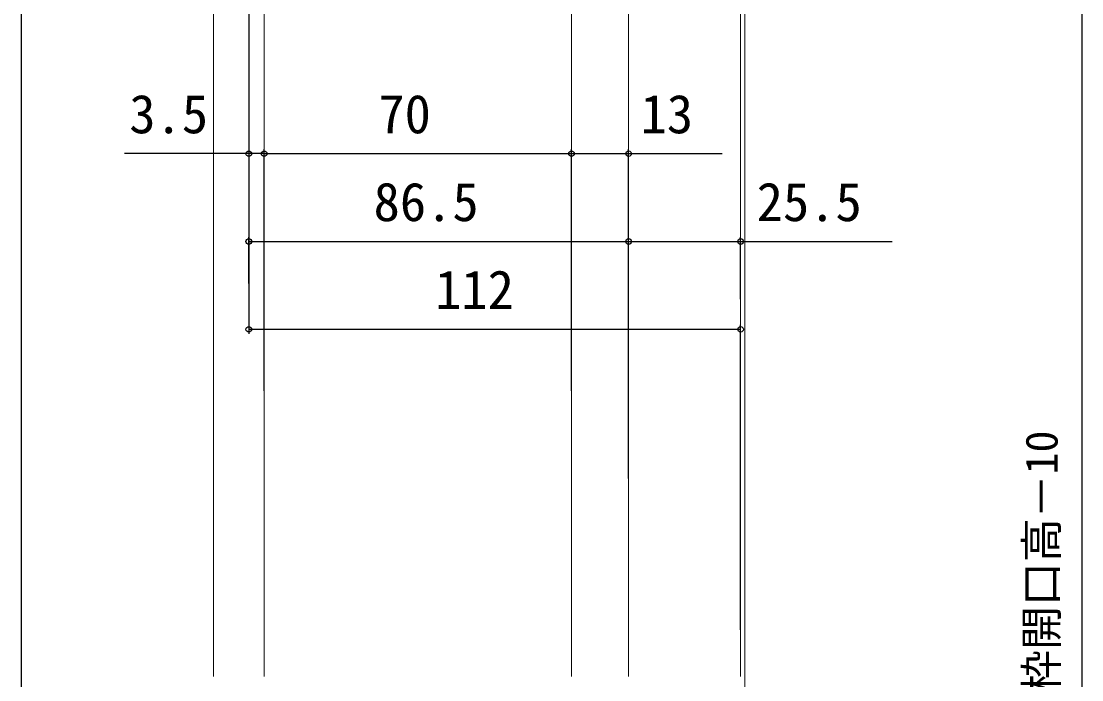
# Model space of a CAD drawing. Units: millimetres, scale not verified. Extents: x -525 to 525, y -783 to 779.
# Drawn here: x -268.7 to -27.1, y 273.5 to 423.4 of the extents above; entities that cross this region are included whole.
import ezdxf
from ezdxf.enums import TextEntityAlignment as Align

# ---------------------------------------------------------------- set-up
doc = ezdxf.new("R2010")
doc.units = ezdxf.units.MM
doc.header["$LTSCALE"] = 4
doc.layers.add('0-4_YKK_12', color=2, linetype='Continuous', lineweight=18)
doc.layers.add('0-5_YKK_13', color=4, linetype='Continuous', lineweight=18)
doc.layers.add('0-6_YKK_D', color=6, linetype='Continuous')
doc.styles.add('ＭＳ ゴシック', font='')
doc.styles.get('ＭＳ ゴシック').set_extended_font_data('MS Gothic')

msp = doc.modelspace()

# ---------------------------------------------------------------- linework, layer by layer
at = {"layer": '0-4_YKK_12'}
for p, q in [((-103.848, 643.46), (-103.849, -0.79)), ((-104.848, 489.502), (-104.848, 274.193)), ((-130.348, 460.274), (-130.348, 274.193))]:
    msp.add_line(p, q, dxfattribs=at)
at = {"layer": '0-5_YKK_13'}
for p, q in [((-224.848, 274.193), (-224.848, 470.274)), ((-213.348, 274.193), (-213.348, 470.274)), ((-143.348, 470.274), (-143.348, 274.193))]:
    msp.add_line(p, q, dxfattribs=at)
at = {"layer": '0-6_YKK_D'}
for p, q in [((-27.148, 492.273), (-27.148, 69.117)), ((-216.848, 477.274), (-216.848, 352.274)), ((-216.848, 470.274), (-216.848, 392.274)), ((-268.671, 459.774), (-268.671, 85.613)), ((-213.348, 339.274), (-213.348, 394.274)), ((-213.348, 339.274), (-213.348, 394.274)), ((-143.348, 339.274), (-143.348, 394.274)), ((-143.348, 339.274), (-143.348, 394.274)), ((-130.348, 339.274), (-130.348, 394.274)), ((-216.848, 393.274), (-245.176, 393.274)), ((-213.348, 393.274), (-216.848, 393.274)), ((-213.348, 393.274), (-143.348, 393.274)), ((-213.348, 393.274), (-210.798, 393.274)), ((-216.848, 363.675), (-216.848, 374.274)), ((-216.848, 373.274), (-130.348, 373.274)), ((-130.348, 319.274), (-130.348, 374.274)), ((-130.348, 354.274), (-130.348, 374.274)), ((-104.848, 360.103), (-104.848, 374.274)), ((-216.848, 353.274), (-104.848, 353.274)), ((-104.848, 284.821), (-104.848, 354.274))]:
    msp.add_line(p, q, dxfattribs=at)
for points in [[(-143.348, 393.274), (-130.348, 393.274), (-109.071, 393.274)], [(-130.348, 373.274), (-104.848, 373.274), (-70.344, 373.274)]]:
    msp.add_lwpolyline(points, dxfattribs=at)
for centre in [(-216.848, 393.274), (-213.348, 393.274), (-213.348, 393.274), (-143.348, 393.274), (-143.348, 393.274), (-130.348, 393.274), (-216.848, 373.274), (-130.348, 373.274), (-130.348, 373.274), (-104.848, 373.274), (-216.848, 353.274), (-104.848, 353.274)]:
    msp.add_circle(centre, 0.637, dxfattribs=at)

# ---------------------------------------------------------------- texts
at = {"layer": '0-6_YKK_D', "style": 'ＭＳ ゴシック'}
for s, p in [('3.5', (-244.062, 395.274)), ('70', (-187.348, 395.274)), ('13', (-127.639, 395.274)), ('86.5', (-188.428, 375.274)), ('25.5', (-101.185, 375.274)), ('112', (-174.417, 355.274))]:
    msp.add_text(s, height=8.798, dxfattribs=at).set_placement(p, align=Align.BOTTOM_LEFT)
msp.add_text('新設ドア枠H＝既設ドア枠開口高－10', height=7.331, rotation=90, dxfattribs=at).set_placement((-30.455, 165.269), align=Align.BOTTOM_LEFT)

doc.saveas('drawing.dxf')
